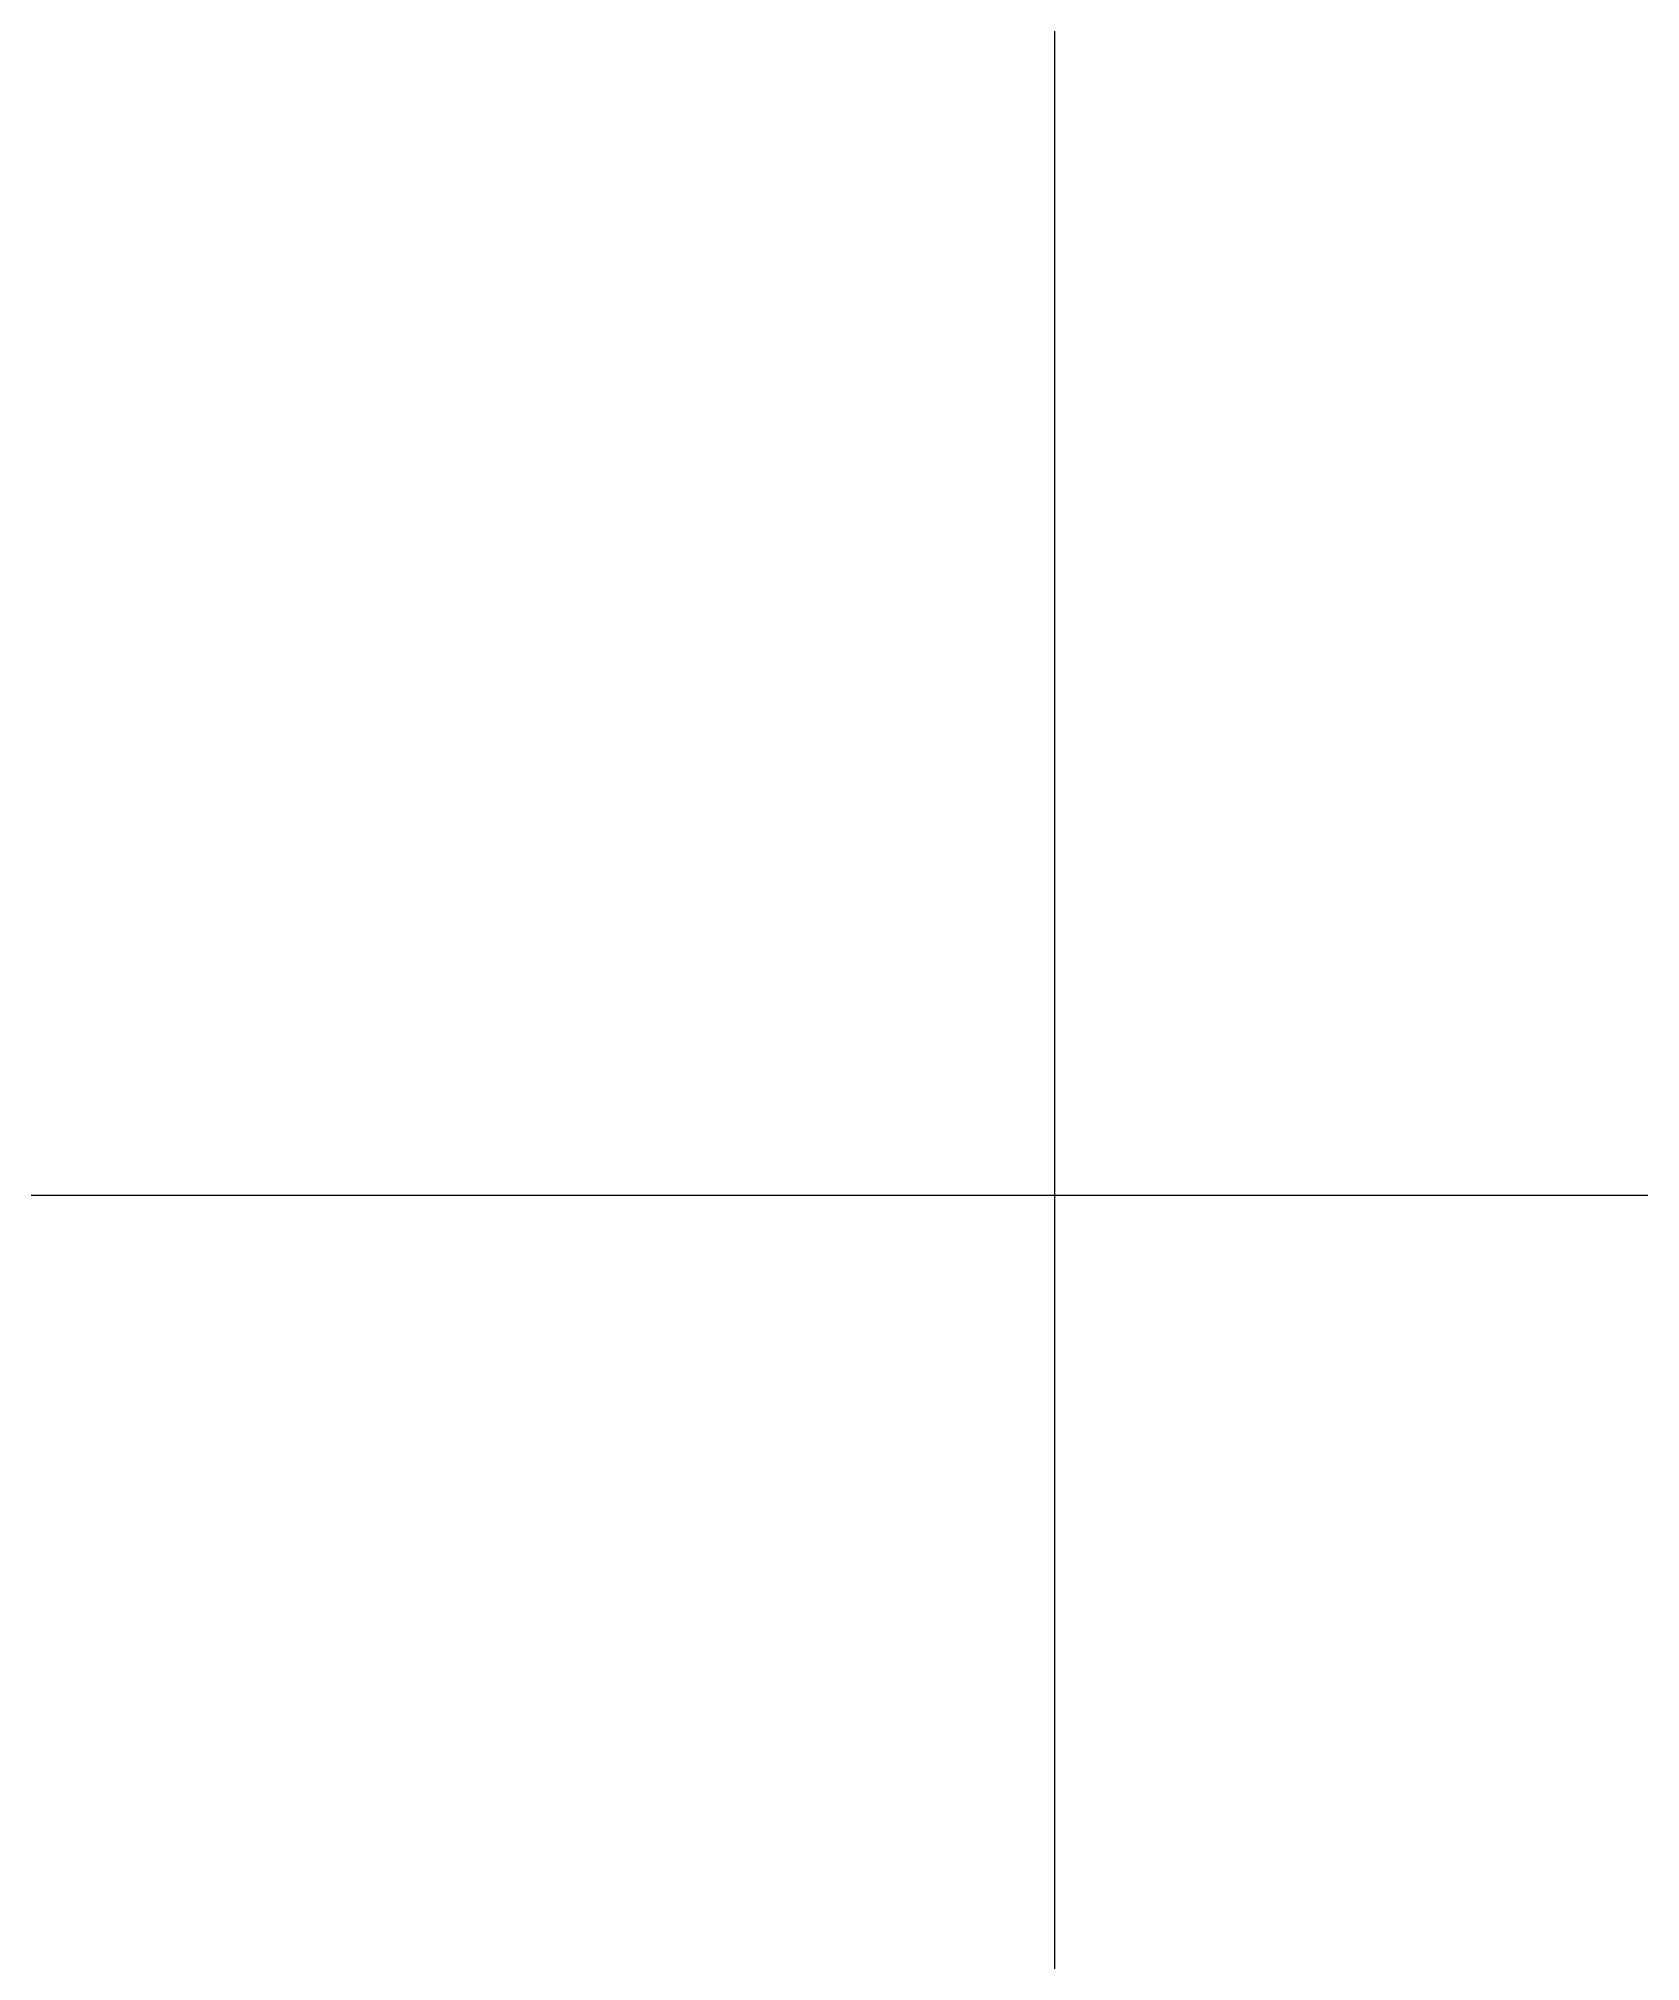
# Model space of a CAD drawing. Header units: inches. Extents: x -55 to 844, y -103 to 167.
# Drawn here: x 109.97 to 110.2203, y 81.1269 to 81.4274 of the extents above; entities that cross this region are included whole.
import ezdxf

# ---------------------------------------------------------------- set-up
doc = ezdxf.new("R2010")
doc.units = ezdxf.units.IN
doc.header["$MEASUREMENT"] = 0
doc.linetypes.add('HIDDEN', pattern=[0.375, 0.25, -0.125])
for name, color, linetype in [('AI-Cotas', 12, 'Continuous'), ('AI-Piso', 1, 'Continuous'), ('AI-Proj', 1, 'HIDDEN')]:
    doc.layers.add(name, color=color, linetype=linetype)
doc.styles.add('RS25', font='romans.shx', dxfattribs={"height": 0.05})
doc.dimstyles.new('Cota 25', dxfattribs={"dimscale": 0.025, "dimtxt": 0.05, "dimasz": 1, "dimexe": 1.25, "dimexo": 0.625, "dimgap": 1, "dimtad": 1, "dimzin": 4, "dimdsep": 46, "dimtxsty": 'RS25', "dimblk": 'DOT', "dimcen": 0.1, "dimclrd": 12, "dimclre": 12, "dimclrt": 2, "dimadec": 0, "dimazin": 0, "dimtfac": 1, "dimtix": 1, "dimtmove": 0, "dimatfit": 3, "dimldrblk": 'DOT', "dimfxl": 1.25, "dimarcsym": 0})

# ---------------------------------------------------------------- blocks, each defined once
blk = doc.blocks.new('_Dot')
at = {"color": 0, "linetype": 'ByBlock', "lineweight": -2}
blk.add_line((-0.5, 0), (-1, 0), dxfattribs=at)
at = {"color": 0, "linetype": 'ByBlock', "const_width": 0.5}
blk.add_lwpolyline([(-0.25, 0, 1), (0.25, 0, 1)], format="xyb", close=True, dxfattribs=at)
blk = doc.blocks.new('*D52')
at = {"layer": 'AI-Cotas', "color": 12, "lineweight": -2, "transparency": 16777216}
for p, q in [((109.98551, 82.66726), (110.0908, 82.41579)), ((110.67984, 81.00914), (110.10046, 82.39273)), ((110.68949, 80.98608), (110.69915, 80.96302))]:
    blk.add_line(p, q, dxfattribs=at)
at = {"layer": 'DEFPOINTS', "color": 0, "transparency": 16777216}
for p in [(110.10046, 82.39273), (110.67984, 81.00914)]:
    blk.add_point(p, dxfattribs=at)
at = {"layer": 'AI-Cotas', "color": 12, "lineweight": -2, "transparency": 16777216, "xscale": 0.025, "yscale": 0.025, "zscale": 0.025}
for p, rotation in [((110.10046, 82.39273), 292.7213842645436), ((110.67984, 81.00914), 112.7213842645436)]:
    blk.add_blockref('_Dot', p, dxfattribs=dict(at, rotation=rotation))
at = {"layer": 'AI-Cotas', "color": 2, "transparency": 16777216, "insert": (110.07945, 82.57237), "char_height": 0.05, "attachment_point": 5, "rotation": 292.7214, "style": 'RS25'}
blk.add_mtext('∅1.50', dxfattribs=at)

msp = doc.modelspace()

# ---------------------------------------------------------------- hatches: boundary and pattern name
at = {"layer": 'AI-Piso'}
h = msp.add_hatch(dxfattribs=at)
h.set_pattern_fill('_USER', color=256, scale=0.3, style=0, double=1, pattern_type=0)
h.set_pattern_definition([(0, (111.6286, 80.94647), (0, 0.3), []), (90, (111.6286, 80.94647), (-0.3, 0), [])])
h.paths.add_polyline_path([(110.33361, 80.87647), (111.13361, 80.87647), (111.13361, 80.94647), (111.62861, 80.94647), (111.62861, 82.59647), (109.15861, 82.59647), (109.15861, 80.94647), (110.33361, 80.94647)])

# ---------------------------------------------------------------- linework, layer by layer
at = {"layer": 'AI-Proj', "color": 252}
msp.add_circle((110.39015, 81.70094), 0.75, dxfattribs=at)

# ---------------------------------------------------------------- dimensions: what is measured, and where the dimension line sits
at = {"layer": 'AI-Cotas'}
dim = msp.add_diameter_dim_2p(p1=(110.67984, 81.00914), p2=(110.10046, 82.39273), dimstyle='Cota 25', override={"dimtmove": 1}, dxfattribs=at)
dim.commit()
dim.dimension.update_dxf_attribs({"geometry": '*D52', "text_midpoint": (110.07945, 82.57237)})

doc.saveas('drawing.dxf')
